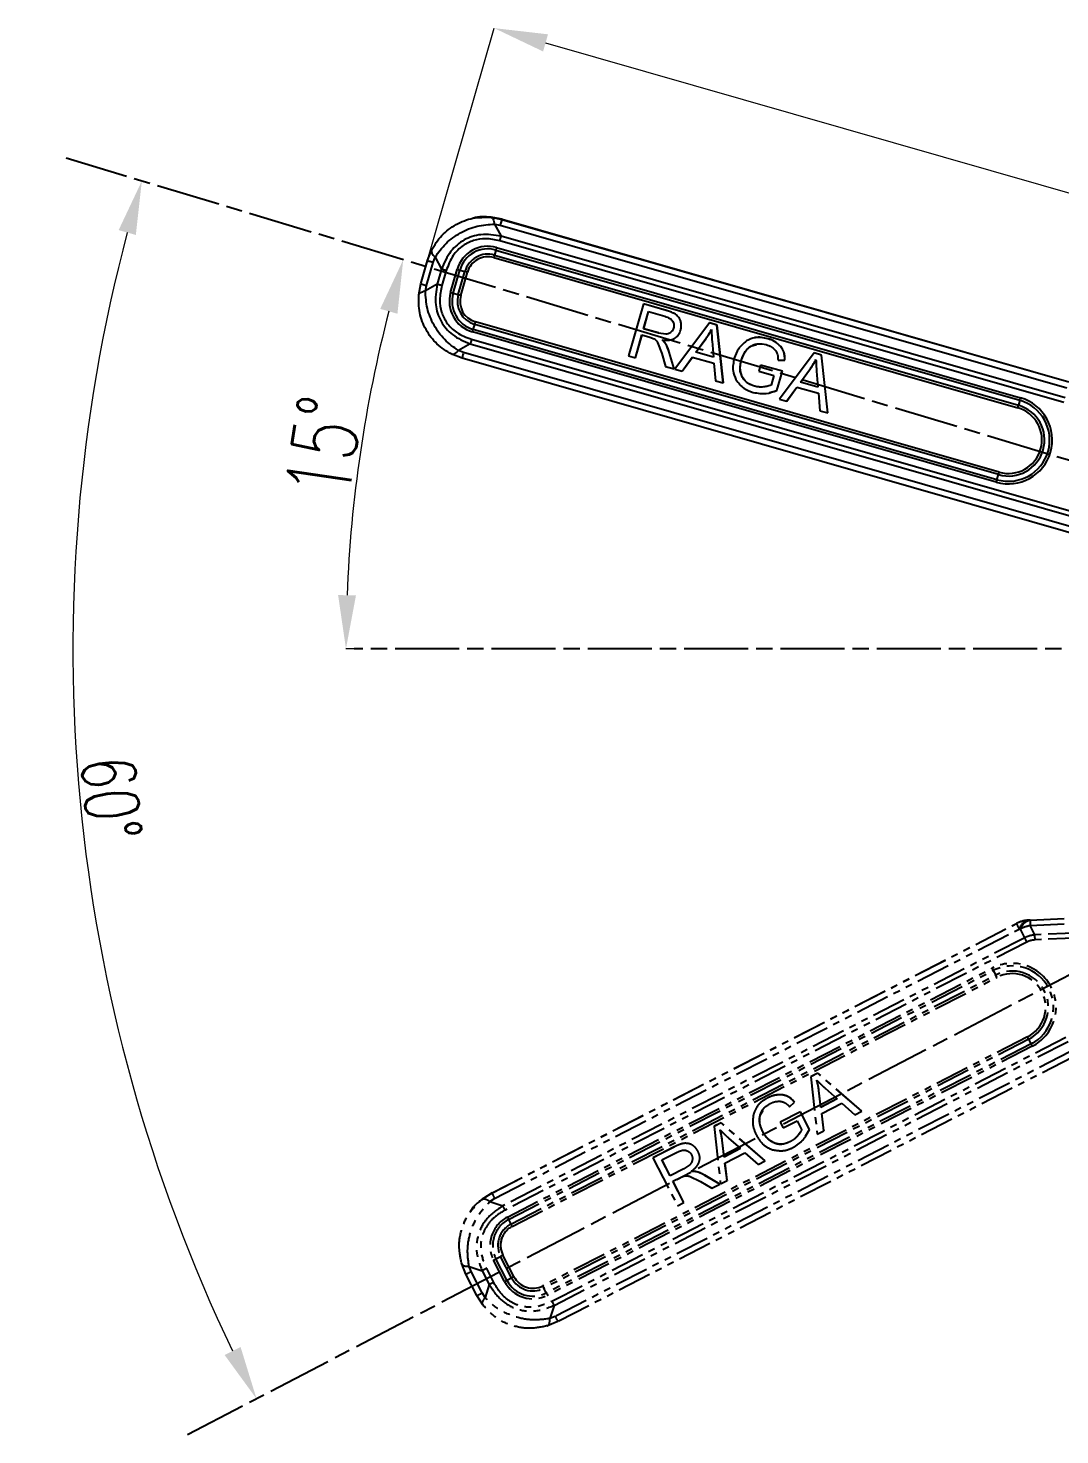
# Model space of a CAD drawing. Header units: millimetres. Extents: x 2016 to 4452, y 736 to 2459.
# Drawn here: x 3791.1 to 3983.9, y 1103.9 to 1366.6 of the extents above; entities that cross this region are included whole.
import ezdxf

# ---------------------------------------------------------------- set-up
doc = ezdxf.new("R2010")
doc.units = ezdxf.units.MM
doc.linetypes.add('AM_ISO08W050', pattern=[18, 12, -1.5, 3, -1.5])
doc.linetypes.add('PHANTOM', pattern=[12.7, 6.35, -1.27, 1.27, -1.27, 1.27, -1.27])
for name, color, linetype, lineweight in [('AM_5', 3, 'Continuous', 25), ('AM_7', 4, 'AM_ISO08W050', 25), ('标注', 3, 'Continuous', 13)]:
    doc.layers.add(name, color=color, linetype=linetype, lineweight=lineweight)
doc.styles.add('SLDTEXTSTYLE1', font='txt.shx', dxfattribs={"width": 0.7, "bigfont": 'gbcbig.shx'})
doc.dimstyles.new('SLDDIMSTYLE12$0', dxfattribs={"dimtxt": 12, "dimasz": 10, "dimexe": 0, "dimexo": 0.0625, "dimgap": 0.875, "dimtad": 1, "dimdec": 1, "dimlfac": 1.8, "dimrnd": 1e-09, "dimzin": 12, "dimdsep": 46, "dimtxsty": 'SLDTEXTSTYLE1', "dimcen": 0.09, "dimdle": 8.16, "dimclrd": 3, "dimclre": 3, "dimadec": 0, "dimazin": 3, "dimtfac": 1, "dimtdec": 1, "dimtofl": 0, "dimtmove": 0, "dimatfit": 3, "dimfxl": 0, "dimfrac": 2, "dimtolj": 1, "dimlwd": 5, "dimlwe": 5, "dimarcsym": 0})
doc.dimstyles.new('SLDDIMSTYLE12$2', dxfattribs={"dimtxt": 12, "dimasz": 10, "dimexe": 0, "dimexo": 0.0625, "dimgap": 0.875, "dimtad": 1, "dimdec": 1, "dimlfac": 1.8, "dimrnd": 1e-09, "dimzin": 12, "dimdsep": 46, "dimtxsty": 'SLDTEXTSTYLE1', "dimcen": 0.09, "dimdle": 8.16, "dimclrd": 3, "dimclre": 3, "dimadec": 0, "dimazin": 3, "dimtfac": 1, "dimtdec": 1, "dimtofl": 0, "dimtmove": 0, "dimatfit": 3, "dimfxl": 0, "dimfrac": 2, "dimtolj": 1, "dimlwd": 5, "dimlwe": 5, "dimarcsym": 0})

# ---------------------------------------------------------------- blocks, each defined once
blk = doc.blocks.new('*D78')
at = {"layer": 'Defpoints', "color": 0, "transparency": 16777216}
for p in [(3798.23, 1342.3), (3799.65, 1261.22), (4102.5, 1250.66), (4102.5, 1250.66), (3820.89, 1103.88)]:
    blk.add_point(p, dxfattribs=at)
at = {"layer": '标注', "color": 3, "linetype": 'Continuous', "lineweight": 5, "transparency": 16777216}
blk.add_arc((4102.5, 1250.66), 303.03, 165.1292, 205.6373, dxfattribs=at)
at = {"layer": '标注', "color": 3, "transparency": 16777216}
for points in [[(3808.01, 1328.88), (3811.22, 1327.97), (3812.34, 1338.05)], [(3830.79, 1120.29), (3827.81, 1118.8), (3833.78, 1110.6)]]:
    blk.add_solid(points, dxfattribs=at)
at = {"layer": '标注', "color": 0, "transparency": 16777216, "insert": (3806.65, 1222.78), "char_height": 10, "attachment_point": 5, "rotation": 275.3833, "style": 'SLDTEXTSTYLE1'}
blk.add_mtext('\\A1;60%%D', dxfattribs=at)
blk = doc.blocks.new('*D84')
at = {"layer": 'AM_5', "color": 3, "lineweight": 5, "transparency": 16777216}
blk.add_line((3851.93, 1250.69), (3850.48, 1250.69), dxfattribs=at)
at = {"layer": 'AM_5', "color": 3, "linetype": 'Continuous', "lineweight": 5, "transparency": 16777216}
blk.add_arc((4102.39, 1250.69), 251.91, 165.5129, 177.7254, dxfattribs=at)
at = {"layer": 'AM_5', "color": 3, "transparency": 16777216}
for points in [[(3856.88, 1314.16), (3860.1, 1313.26), (3861.18, 1323.34)], [(3852.35, 1260.65), (3849.01, 1260.72), (3850.48, 1250.69)]]:
    blk.add_solid(points, dxfattribs=at)
at = {"layer": 'Defpoints', "color": 0, "transparency": 16777216}
for p in [(3798.23, 1342.3), (3855.26, 1299.51), (3852, 1250.69), (4102.5, 1250.66), (4105.65, 1250.69)]:
    blk.add_point(p, dxfattribs=at)
at = {"layer": 'AM_5', "color": 0, "transparency": 16777216, "insert": (3846.37, 1288.41), "char_height": 12, "attachment_point": 5, "rotation": 81.6192, "style": 'SLDTEXTSTYLE1'}
blk.add_mtext('\\A1;15%%D', dxfattribs=at)
blk = doc.blocks.new('*D85')
at = {"layer": 'AM_5', "color": 3, "lineweight": 5, "transparency": 16777216}
blk.add_line((3865.41, 1322.13), (3878.16, 1366.6), dxfattribs=at)
at = {"layer": 'AM_5', "color": 3, "linetype": 'Continuous', "lineweight": 5, "transparency": 16777216}
for p, q in [((3887.77, 1363.84), (4106.46, 1301.14)), ((4102.41, 1250.75), (4116.07, 1298.38))]:
    blk.add_line(p, q, dxfattribs=at)
at = {"layer": 'AM_5', "color": 3, "transparency": 16777216}
for points in [[(3888.23, 1365.44), (3887.31, 1362.24), (3878.16, 1366.6)], [(4106.92, 1302.74), (4106, 1299.54), (4116.07, 1298.38)]]:
    blk.add_solid(points, dxfattribs=at)
at = {"layer": 'Defpoints', "color": 0, "transparency": 16777216}
for p in [(3865.39, 1322.07), (4116.07, 1298.38), (4102.39, 1250.69)]:
    blk.add_point(p, dxfattribs=at)
at = {"layer": 'AM_5', "color": 0, "transparency": 16777216, "insert": (3999.01, 1339.1), "char_height": 12, "attachment_point": 5, "rotation": 344.0012, "style": 'SLDTEXTSTYLE1'}
blk.add_mtext('\\A1;225', dxfattribs=at)

msp = doc.modelspace()

# ---------------------------------------------------------------- linework, layer by layer
at = {"color": 7, "linetype": 'Continuous', "lineweight": 25}
for p, q in [((3874.189, 1331.079), (3874.148, 1331.071)), ((3877.587, 1331.272), (3879.621, 1330.887)), ((3879.65, 1330.894), (3877.619, 1331.279)), ((3878.259, 1329.991), (3879.481, 1327.738)), ((3878.259, 1329.991), (3879.278, 1329.799)), ((3879.278, 1329.799), (3985.171, 1299.432)), ((3879.65, 1330.894), (3879.621, 1330.887)), ((3879.621, 1330.887), (3985.515, 1300.521)), ((3879.65, 1330.894), (3985.545, 1300.527)), ((3984.585, 1296.659), (3879.229, 1326.872)), ((3984.838, 1297.525), (3879.481, 1327.738)), ((3865.706, 1323.175), (3866.455, 1325.102)), ((3878.506, 1325.156), (3878.254, 1324.224)), ((3878.254, 1324.224), (3976.118, 1296.159)), ((3878.506, 1325.156), (3976.369, 1297.092)), ((3878.637, 1325.624), (3976.501, 1297.56)), ((3864.466, 1318.849), (3865.706, 1323.175)), ((3865.514, 1318.532), (3866.754, 1322.857)), ((3866.754, 1322.857), (3867.128, 1323.821)), ((3867.128, 1323.821), (3868.35, 1321.568)), ((3868.35, 1321.568), (3867.544, 1318.756)), ((3870.038, 1317.219), (3871.278, 1321.545)), ((3878.122, 1323.756), (3975.986, 1295.692)), ((3864.08, 1316.816), (3864.466, 1318.849)), ((3869.211, 1321.319), (3868.404, 1318.507)), ((3870.509, 1317.086), (3871.749, 1321.411)), ((3871.462, 1316.821), (3872.702, 1321.146)), ((3871.749, 1321.411), (3872.702, 1321.146)), ((3871.933, 1316.687), (3873.174, 1321.013)), ((3867.544, 1318.756), (3865.32, 1317.515)), ((3865.32, 1317.515), (3865.514, 1318.532)), ((3870.509, 1317.086), (3871.462, 1316.821)), ((3906.042, 1315.08), (3903.266, 1305.4)), ((3906.064, 1315.084), (3906.042, 1315.08)), ((3910.324, 1313.852), (3906.042, 1315.08)), ((3910.346, 1313.857), (3906.064, 1315.084)), ((3906.1, 1310.45), (3907.017, 1313.65)), ((3906.122, 1310.455), (3907.036, 1313.645)), ((3907.017, 1313.65), (3910.072, 1312.774)), ((3910.346, 1313.857), (3910.324, 1313.852)), ((3874.254, 1310.329), (3874.539, 1311.269)), ((3972.403, 1283.205), (3874.539, 1311.269)), ((3972.54, 1283.674), (3874.676, 1311.738)), ((3911.841, 1313.292), (3911.818, 1313.287)), ((3918.421, 1311.537), (3911.931, 1302.923)), ((3918.443, 1311.542), (3918.421, 1311.537)), ((3919.8, 1311.141), (3918.421, 1311.537)), ((3919.822, 1311.146), (3918.443, 1311.542)), ((3919.822, 1311.146), (3919.8, 1311.141)), ((3920.97, 1300.331), (3919.8, 1311.141)), ((3920.992, 1300.335), (3919.822, 1311.146)), ((3873.958, 1308.488), (4001.54, 1271.901)), ((3971.981, 1281.796), (3874.117, 1309.86)), ((3972.118, 1282.265), (3874.254, 1310.329)), ((3904.546, 1305.033), (3905.78, 1309.335)), ((3904.569, 1305.038), (3905.799, 1309.33)), ((3905.78, 1309.335), (3907.271, 1308.908)), ((3906.122, 1310.455), (3906.1, 1310.45)), ((3908.857, 1309.659), (3906.1, 1310.45)), ((3908.88, 1309.664), (3906.122, 1310.455)), ((3907.271, 1308.908), (3908.08, 1308.594)), ((3908.88, 1309.664), (3908.857, 1309.659)), ((3910.214, 1309.431), (3908.857, 1309.659)), ((3911.137, 1308.38), (3911.159, 1308.385)), ((3915.856, 1306.103), (3917.738, 1308.634)), ((3915.879, 1306.108), (3917.761, 1308.638)), ((3917.761, 1308.638), (3917.738, 1308.634)), ((3926.705, 1308.744), (3926.683, 1308.74)), ((3929.342, 1308.588), (3929.32, 1308.583)), ((3873.714, 1307.624), (3871.49, 1306.383)), ((3872.456, 1306.008), (3871.49, 1306.383)), ((4000.795, 1269.204), (3872.456, 1306.008)), ((3873.714, 1307.624), (4001.297, 1271.037)), ((3908.682, 1307.908), (3909.48, 1305.804)), ((3909.48, 1305.804), (3910.181, 1303.418)), ((3910.881, 1306.084), (3910.858, 1306.079)), ((3911.791, 1302.956), (3910.858, 1306.079)), ((3911.813, 1302.961), (3910.881, 1306.084)), ((3915.879, 1306.108), (3915.856, 1306.103)), ((3919.142, 1305.161), (3915.856, 1306.103)), ((3919.141, 1305.172), (3915.879, 1306.108)), ((3918.892, 1308.124), (3919.142, 1305.161)), ((3926.145, 1307.207), (3926.123, 1307.202)), ((3926.145, 1307.207), (3927.158, 1307.518)), ((3937.944, 1305.938), (3931.454, 1297.324)), ((3931.726, 1307.145), (3931.703, 1307.14)), ((3937.966, 1305.943), (3937.944, 1305.938)), ((3939.323, 1305.543), (3937.944, 1305.938)), ((3939.345, 1305.548), (3937.966, 1305.943)), ((3872.179, 1304.934), (3870.25, 1305.684)), ((4000.518, 1268.13), (3872.18, 1304.934)), ((3903.266, 1305.4), (3904.546, 1305.033)), ((3904.569, 1305.038), (3904.546, 1305.033)), ((3910.181, 1303.418), (3911.791, 1302.956)), ((3913.284, 1302.535), (3915.194, 1305.164)), ((3913.306, 1302.54), (3915.21, 1305.16)), ((3915.194, 1305.164), (3919.232, 1304.007)), ((3919.232, 1304.007), (3919.525, 1300.745)), ((3924.391, 1304.645), (3924.369, 1304.64)), ((3927.927, 1303.677), (3927.602, 1302.542)), ((3927.95, 1303.681), (3927.927, 1303.677)), ((3932.018, 1302.504), (3927.927, 1303.677)), ((3932.04, 1302.508), (3927.95, 1303.681)), ((3931.203, 1304.594), (3932.457, 1304.584)), ((3932.48, 1304.589), (3932.457, 1304.584)), ((3939.345, 1305.548), (3939.323, 1305.543)), ((3940.493, 1294.732), (3939.323, 1305.543)), ((3940.515, 1294.737), (3939.345, 1305.548)), ((3911.813, 1302.961), (3911.791, 1302.956)), ((3911.931, 1302.923), (3913.284, 1302.535)), ((3913.306, 1302.54), (3913.284, 1302.535)), ((3919.525, 1300.745), (3920.97, 1300.331)), ((3924.51, 1301.503), (3924.487, 1301.498)), ((3927.602, 1302.542), (3930.439, 1301.728)), ((3930.439, 1301.728), (3929.921, 1299.92)), ((3930.991, 1298.921), (3932.018, 1302.504)), ((3931.013, 1298.926), (3932.04, 1302.508)), ((3932.04, 1302.508), (3932.018, 1302.504)), ((3935.379, 1300.504), (3937.261, 1303.035)), ((3935.401, 1300.509), (3935.379, 1300.504)), ((3938.665, 1299.562), (3935.379, 1300.504)), ((3935.401, 1300.509), (3937.284, 1303.04)), ((3938.664, 1299.574), (3935.401, 1300.509)), ((3937.284, 1303.04), (3937.261, 1303.035)), ((3938.415, 1302.526), (3938.665, 1299.562)), ((3920.992, 1300.335), (3920.97, 1300.331)), ((3926.845, 1299.728), (3926.822, 1299.723)), ((3928.733, 1299.615), (3928.711, 1299.61)), ((3929.326, 1299.727), (3928.733, 1299.615)), ((3929.586, 1298.47), (3929.609, 1298.475)), ((3929.592, 1298.534), (3931.013, 1298.926)), ((3931.013, 1298.926), (3930.991, 1298.921)), ((3932.806, 1296.936), (3934.717, 1299.566)), ((3932.829, 1296.941), (3934.733, 1299.562)), ((3934.717, 1299.566), (3938.755, 1298.408)), ((3938.755, 1298.408), (3939.048, 1295.147)), ((3931.454, 1297.324), (3932.806, 1296.936)), ((3932.829, 1296.941), (3932.806, 1296.936)), ((3976.369, 1297.092), (3976.118, 1296.159)), ((3939.048, 1295.147), (3940.493, 1294.732)), ((3940.515, 1294.737), (3940.493, 1294.732)), ((3972.118, 1282.265), (3972.403, 1283.205))]:
    msp.add_line(p, q, dxfattribs=at)
at = {"color": 7, "linetype": 'PHANTOM', "lineweight": 25}
for p, q in [((3877.752, 1149.047), (3975.75, 1199.367)), ((3877.769, 1149.072), (3975.767, 1199.392)), ((3878.247, 1148.018), (3976.244, 1198.338)), ((3975.75, 1199.367), (3975.767, 1199.392)), ((3976.244, 1198.338), (3976.493, 1198.349)), ((3977.306, 1196.719), (3976.493, 1198.349)), ((3978.296, 1200.019), (3978.045, 1200.006)), ((3978.053, 1199.982), (3978.07, 1200.007)), ((3978.053, 1199.982), (3978.302, 1199.992)), ((3978.07, 1200.007), (3978.32, 1200.02)), ((3978.302, 1199.992), (3986.47, 1200.38)), ((3978.32, 1200.02), (3986.489, 1200.407)), ((3978.33, 1198.988), (3986.498, 1199.375)), ((3979.197, 1197.248), (3978.33, 1198.988)), ((3977.306, 1196.719), (3879.805, 1146.655)), ((3977.714, 1195.915), (3880.214, 1145.85)), ((3988.005, 1197.666), (3979.197, 1197.248)), ((3988.047, 1196.734), (3979.238, 1196.316)), ((3880.636, 1144.535), (3971.203, 1191.04)), ((3880.86, 1144.105), (3971.427, 1190.609)), ((3971.427, 1190.609), (3971.882, 1189.756)), ((3881.315, 1143.252), (3971.882, 1189.756)), ((3881.539, 1142.821), (3972.106, 1189.325)), ((3888.95, 1128.838), (4007.02, 1189.464)), ((3889.364, 1128.041), (4007.433, 1188.667)), ((4008.322, 1186.987), (3889.553, 1126.002)), ((4008.855, 1186.015), (3890.086, 1125.029)), ((3977.817, 1178.204), (3887.251, 1131.699)), ((3978.038, 1177.768), (3887.472, 1131.264)), ((3978.474, 1176.887), (3978.038, 1177.768)), ((3978.474, 1176.887), (3887.907, 1130.383)), ((3978.694, 1176.452), (3888.128, 1129.947)), ((3938.63, 1171.42), (3937.354, 1170.764)), ((3937.367, 1170.783), (3937.354, 1170.764)), ((3937.354, 1170.764), (3938.516, 1160.042)), ((3938.643, 1171.438), (3937.367, 1170.783)), ((3938.643, 1171.438), (3938.63, 1171.42)), ((3946.881, 1164.337), (3938.63, 1171.42)), ((3946.894, 1164.356), (3938.643, 1171.438)), ((3929.268, 1166.81), (3929.255, 1166.791)), ((3931.994, 1167.389), (3931.981, 1167.37)), ((3938.856, 1168.199), (3938.843, 1168.18)), ((3939.202, 1165.047), (3938.843, 1168.18)), ((3939.215, 1165.066), (3938.856, 1168.199)), ((3942.242, 1166.608), (3939.202, 1165.047)), ((3942.234, 1166.616), (3939.215, 1165.066)), ((3940.032, 1168.598), (3942.242, 1166.608)), ((3927.238, 1165.12), (3927.225, 1165.101)), ((3927.882, 1163.616), (3928.408, 1164.536)), ((3935.383, 1164.205), (3931.597, 1162.261)), ((3935.396, 1164.224), (3931.61, 1162.28)), ((3933.359, 1165.172), (3934.28, 1166.023)), ((3934.293, 1166.041), (3934.28, 1166.023)), ((3935.396, 1164.224), (3935.383, 1164.205)), ((3937.085, 1160.889), (3935.383, 1164.205)), ((3937.099, 1160.908), (3935.396, 1164.224)), ((3939.215, 1165.066), (3939.202, 1165.047)), ((3939.361, 1163.91), (3943.098, 1165.829)), ((3939.768, 1160.685), (3939.361, 1163.91)), ((3939.781, 1160.704), (3939.376, 1163.917)), ((3943.098, 1165.829), (3945.544, 1163.651)), ((3945.544, 1163.651), (3946.881, 1164.337)), ((3946.894, 1164.356), (3946.881, 1164.337)), ((3920.563, 1162.143), (3919.287, 1161.487)), ((3919.3, 1161.506), (3919.287, 1161.487)), ((3919.287, 1161.487), (3920.449, 1150.765)), ((3920.576, 1162.161), (3919.3, 1161.506)), ((3920.576, 1162.161), (3920.563, 1162.143)), ((3928.814, 1155.06), (3920.563, 1162.143)), ((3928.827, 1155.079), (3920.576, 1162.161)), ((3927.882, 1163.616), (3927.869, 1163.597)), ((3931.61, 1162.28), (3931.597, 1162.261)), ((3931.597, 1162.261), (3932.137, 1161.211)), ((3932.137, 1161.211), (3934.762, 1162.559)), ((3934.762, 1162.559), (3935.621, 1160.886)), ((3920.789, 1158.922), (3920.776, 1158.903)), ((3921.135, 1155.77), (3920.776, 1158.903)), ((3921.148, 1155.789), (3920.789, 1158.922)), ((3921.965, 1159.321), (3924.176, 1157.331)), ((3928.357, 1160.547), (3928.344, 1160.529)), ((3933.51, 1158.641), (3933.497, 1158.622)), ((3934.964, 1159.851), (3934.951, 1159.832)), ((3935.32, 1160.338), (3934.964, 1159.851)), ((3936.331, 1159.65), (3937.099, 1160.908)), ((3936.37, 1159.6), (3936.383, 1159.619)), ((3937.099, 1160.908), (3937.085, 1160.889)), ((3938.516, 1160.042), (3939.768, 1160.685)), ((3939.781, 1160.704), (3939.768, 1160.685)), ((3911.798, 1157.634), (3907.835, 1155.6)), ((3911.811, 1157.653), (3907.848, 1155.618)), ((3909.525, 1155.225), (3912.352, 1156.676)), ((3911.811, 1157.653), (3911.798, 1157.634)), ((3913.287, 1158.265), (3913.274, 1158.246)), ((3924.176, 1157.331), (3921.135, 1155.77)), ((3924.167, 1157.339), (3921.148, 1155.789)), ((3921.294, 1154.633), (3925.031, 1156.551)), ((3925.031, 1156.551), (3927.477, 1154.374)), ((3930.593, 1158.337), (3930.58, 1158.318)), ((3907.848, 1155.618), (3907.835, 1155.6)), ((3907.835, 1155.6), (3912.435, 1146.642)), ((3911.045, 1152.264), (3909.525, 1155.225)), ((3911.058, 1152.282), (3909.543, 1155.234)), ((3913.598, 1153.574), (3911.045, 1152.264)), ((3913.611, 1153.593), (3911.058, 1152.282)), ((3914.743, 1154.336), (3913.598, 1153.574)), ((3913.611, 1153.593), (3913.598, 1153.574)), ((3916.135, 1154.201), (3916.148, 1154.22)), ((3921.148, 1155.789), (3921.135, 1155.77)), ((3921.701, 1151.408), (3921.294, 1154.633)), ((3921.714, 1151.427), (3921.309, 1154.64)), ((3927.477, 1154.374), (3928.814, 1155.06)), ((3928.827, 1155.079), (3928.814, 1155.06)), ((3911.058, 1152.282), (3911.045, 1152.264)), ((3911.575, 1151.232), (3912.955, 1151.94)), ((3913.62, 1147.251), (3911.575, 1151.232)), ((3913.633, 1147.269), (3911.593, 1151.241)), ((3912.955, 1151.94), (3913.76, 1152.265)), ((3914.668, 1152.177), (3916.69, 1151.188)), ((3916.69, 1151.188), (3918.834, 1149.928)), ((3917.52, 1152.352), (3917.507, 1152.333)), ((3920.324, 1150.693), (3917.507, 1152.333)), ((3920.337, 1150.712), (3917.52, 1152.352)), ((3918.834, 1149.928), (3920.324, 1150.693)), ((3920.337, 1150.712), (3920.324, 1150.693)), ((3920.449, 1150.765), (3921.701, 1151.408)), ((3921.714, 1151.427), (3921.701, 1151.408)), ((3876.005, 1147.936), (3877.752, 1149.047)), ((3877.769, 1149.072), (3876.024, 1147.963)), ((3877.769, 1149.072), (3877.752, 1149.047)), ((3873.66, 1145.47), (3873.636, 1145.435)), ((3877.372, 1147.462), (3878.247, 1148.018)), ((3877.372, 1147.462), (3879.805, 1146.655)), ((3912.435, 1146.642), (3913.62, 1147.251)), ((3913.633, 1147.269), (3913.62, 1147.251)), ((3880.86, 1144.105), (3881.315, 1143.252)), ((3872.883, 1133.901), (3872.111, 1135.819)), ((3873.478, 1135.345), (3875.911, 1134.538)), ((3873.865, 1134.386), (3873.478, 1135.345)), ((3876.709, 1134.945), (3878.045, 1132.343)), ((3880.117, 1132.522), (3878.062, 1136.525)), ((3878.497, 1136.75), (3879.373, 1137.209)), ((3880.552, 1132.747), (3878.497, 1136.75)), ((3881.429, 1133.206), (3879.373, 1137.209)), ((3881.864, 1133.431), (3879.808, 1137.434)), ((3874.939, 1129.898), (3872.883, 1133.901)), ((3875.92, 1130.383), (3873.865, 1134.386)), ((3875.911, 1134.538), (3877.247, 1131.936)), ((3880.552, 1132.747), (3881.429, 1133.206)), ((3876.048, 1128.151), (3874.939, 1129.898)), ((3876.475, 1129.51), (3875.92, 1130.383)), ((3877.247, 1131.936), (3876.475, 1129.51)), ((3887.907, 1130.383), (3887.472, 1131.264)), ((3889.364, 1128.041), (3888.592, 1125.614)), ((3890.086, 1125.029), (3888.166, 1124.256)), ((3889.553, 1126.002), (3888.592, 1125.614))]:
    msp.add_line(p, q, dxfattribs=at)
at = {"color": 7, "linetype": 'Continuous', "lineweight": 25}
for centre, radius, start, end in [((3876.997, 1319.905), 5.949, 73.99917, 164.00247), ((3877, 1319.906), 5.462, 73.99917, 164.00247), ((3877.017, 1319.909), 4.488, 73.99917, 164.00247), ((3843.052, 1333.867), 36.498, 343.91719, 344.67981), ((3913.705, 1315.514), 36.496, 163.9172, 164.67984), ((3890.612, 1388.774), 69.954, 253.95603, 254.35706), ((3877.019, 1319.91), 4.001, 73.99917, 164.00247), ((3853.839, 1253.779), 69.958, 73.95602, 74.35704), ((3875.757, 1315.579), 5.95, 164.00083, 253.99752), ((3889.371, 1384.449), 69.954, 253.95603, 254.35706), ((3875.76, 1315.58), 5.463, 164.00075, 253.99756), ((3875.777, 1315.583), 4.488, 164.00075, 253.99757), ((3852.599, 1249.454), 69.958, 73.95602, 74.35704), ((3875.78, 1315.584), 4.001, 164.00056, 253.99766), ((3838.958, 1321.924), 37.142, 343.32882, 344.08236), ((3909.835, 1299.674), 37.142, 163.32881, 164.08236), ((3974.241, 1289.678), 8.2, 254.00246, 74), ((3974.244, 1289.678), 7.713, 254.00238, 74.00008), ((3974.26, 1289.682), 6.738, 254.00253, 73.99993), ((3974.263, 1289.683), 6.251, 254.00255, 73.99991), ((3940.917, 1305.802), 36.497, 343.91719, 344.67983), ((4011.57, 1287.449), 36.497, 163.91719, 164.67983), ((4007.698, 1271.61), 37.141, 163.32879, 164.08235), ((3936.821, 1293.86), 37.143, 343.32883, 344.08237)]:
    msp.add_arc(centre, radius, start, end, dxfattribs=at)
at = {"color": 7, "linetype": 'PHANTOM', "lineweight": 25}
for centre, radius, start, end in [((3978.319, 1194.363), 5.625, 92.71551, 117.17948), ((3990.652, 1205.894), 16.269, 203.65323, 207.67441), ((3978.336, 1194.388), 5.625, 92.71551, 117.17948), ((3978.548, 1197.62), 2.413, 101.84245, 162.69532), ((3978.797, 1197.631), 2.413, 101.84237, 162.69509), ((3979.669, 1192.18), 6.938, 101.13017, 117.24213), ((3998.309, 1200.049), 20.008, 180.16327, 183.04177), ((3974.949, 1183.746), 8.2, 297.1833, 117.18084), ((4003.694, 1207.665), 36.497, 207.09803, 207.86067), ((3974.95, 1183.748), 7.713, 297.18322, 117.18092), ((3974.96, 1183.762), 6.738, 297.18337, 117.18077), ((3939.615, 1172.7), 36.497, 27.09803, 27.86067), ((3974.962, 1183.764), 6.251, 297.18339, 117.18075), ((3944.8, 1161.189), 37.143, 26.50967, 27.26321), ((4011.709, 1193.465), 37.141, 206.50963, 207.26319), ((3883.354, 1139.243), 5.949, 117.18001, 207.18331), ((3883.356, 1139.245), 5.462, 117.18001, 207.18331), ((3883.365, 1139.26), 4.488, 117.18001, 207.18331), ((3883.367, 1139.262), 4.001, 117.18001, 207.18331), ((3913.126, 1161.16), 36.496, 207.09805, 207.86068), ((3849.048, 1126.195), 36.498, 27.09803, 27.86065), ((3846.154, 1198.779), 69.954, 297.13687, 297.5379), ((3911.717, 1075.177), 69.958, 117.13686, 117.53788), ((3848.21, 1194.776), 69.954, 297.13687, 297.5379), ((3885.41, 1135.24), 5.95, 207.18167, 297.17837), ((3885.412, 1135.243), 5.463, 207.18159, 297.1784), ((3913.773, 1071.174), 69.958, 117.13686, 117.53788), ((3885.421, 1135.257), 4.488, 207.18159, 297.17841), ((3885.423, 1135.259), 4.001, 207.1814, 297.1785), ((3854.234, 1114.685), 37.142, 26.50966, 27.2632), ((3921.144, 1146.961), 37.142, 206.50966, 207.26321)]:
    msp.add_arc(centre, radius, start, end, dxfattribs=at)
at = {"color": 7, "linetype": 'Continuous', "lineweight": 25}
for points, knots in [([(3866.455, 1325.102), (3867.047, 1326.068), (3868.225, 1327.993), (3870.987, 1330.044), (3874.191, 1331.3), (3876.452, 1331.282), (3877.587, 1331.272)], [0, 0, 0, 0, 0.2509207, 0.5000162, 0.7490448, 1, 1, 1, 1]), ([(3867.128, 1323.821), (3867.76, 1324.71), (3869.018, 1326.481), (3871.813, 1328.469), (3874.985, 1329.789), (3877.165, 1329.924), (3878.259, 1329.991)], [0, 0, 0, 0, 0.2509209, 0.5000162, 0.7490448, 1, 1, 1, 1]), ([(3877.619, 1331.279), (3876.465, 1331.38), (3875.289, 1331.482), (3874.211, 1331.078), (3874.191, 1331.07)], [0, 0, 0, 0, 0.9811751, 1, 1, 1, 1]), ([(3877.587, 1331.272), (3877.724, 1331.203), (3877.999, 1331.064), (3878.173, 1330.349), (3878.259, 1329.991)], [0, 0, 0, 0, 0.5000005, 1, 1, 1, 1]), ([(3879.481, 1327.738), (3878.21, 1327.944), (3875.853, 1328.325), (3872.479, 1327.213), (3869.764, 1324.939), (3868.844, 1322.746), (3868.35, 1321.568)], [0, 0, 0, 0, 0.2702915, 0.5008839, 0.7316205, 1, 1, 1, 1]), ([(3879.229, 1326.872), (3878.349, 1327.059), (3876.712, 1327.408), (3874.311, 1327.05), (3872.162, 1326.009), (3870.253, 1324.096), (3869.576, 1322.291), (3869.211, 1321.319)], [0, 0, 0, 0, 0.2085412, 0.3881399, 0.5544367, 0.759769, 1, 1, 1, 1]), ([(3866.455, 1325.102), (3866.431, 1324.944), (3866.382, 1324.626), (3866.878, 1324.09), (3867.128, 1323.821)], [0, 0, 0, 0, 0.49686735, 1, 1, 1, 1]), ([(3870.25, 1305.684), (3869.283, 1306.276), (3867.355, 1307.456), (3865.303, 1310.219), (3864.047, 1313.423), (3864.069, 1315.682), (3864.08, 1316.816)], [0, 0, 0, 0, 0.2509467, 0.4999848, 0.7490685, 1, 1, 1, 1]), ([(3864.08, 1316.816), (3864.142, 1316.959), (3864.266, 1317.243), (3864.969, 1317.424), (3865.32, 1317.515)], [0, 0, 0, 0, 0.50000085, 1, 1, 1, 1]), ([(3871.49, 1306.383), (3870.597, 1307.017), (3868.818, 1308.281), (3866.827, 1311.078), (3865.511, 1314.248), (3865.384, 1316.423), (3865.32, 1317.515)], [0, 0, 0, 0, 0.2509467, 0.4999847, 0.7490684, 1, 1, 1, 1]), ([(3867.544, 1318.756), (3867.338, 1317.483), (3866.956, 1315.126), (3868.069, 1311.751), (3870.344, 1309.037), (3872.536, 1308.118), (3873.714, 1307.624)], [0, 0, 0, 0, 0.2705363, 0.5011773, 0.7319034, 1, 1, 1, 1]), ([(3868.404, 1318.507), (3868.217, 1317.626), (3867.868, 1315.988), (3868.227, 1313.586), (3869.269, 1311.437), (3871.182, 1309.529), (3872.986, 1308.853), (3873.958, 1308.488)], [0, 0, 0, 0, 0.20872371, 0.38836947, 0.55468562, 0.75997191, 1, 1, 1, 1]), ([(3911.818, 1313.287), (3911.582, 1313.398), (3911.098, 1313.624), (3910.586, 1313.775), (3910.324, 1313.852)], [0, 0, 0, 0, 0.4889255, 1, 1, 1, 1]), ([(3911.841, 1313.292), (3911.604, 1313.403), (3911.12, 1313.629), (3910.608, 1313.779), (3910.346, 1313.857)], [0, 0, 0, 0, 0.4889255, 1, 1, 1, 1]), ([(3910.072, 1312.774), (3910.381, 1312.67), (3910.829, 1312.518), (3911.323, 1312.163), (3911.478, 1311.935), (3911.55, 1311.829)], [0, 0, 0, 0, 0.5431864, 0.7867589, 1, 1, 1, 1]), ([(3911.55, 1311.829), (3911.637, 1311.628), (3911.765, 1311.331), (3911.773, 1310.9), (3911.726, 1310.696), (3911.703, 1310.593)], [0, 0, 0, 0, 0.508701, 0.7517829, 1, 1, 1, 1]), ([(3912.659, 1312.566), (3912.523, 1312.724), (3912.279, 1313.008), (3911.96, 1313.202), (3911.818, 1313.287)], [0, 0, 0, 0, 0.5575462, 1, 1, 1, 1]), ([(3913.103, 1311.491), (3913.055, 1311.713), (3912.972, 1312.099), (3912.753, 1312.426), (3912.659, 1312.566)], [0, 0, 0, 0, 0.5738958, 1, 1, 1, 1]), ([(3913.024, 1310.221), (3913.077, 1310.459), (3913.17, 1310.879), (3913.123, 1311.306), (3913.103, 1311.491)], [0, 0, 0, 0, 0.5655054, 1, 1, 1, 1]), ([(3908.08, 1308.594), (3908.18, 1308.514), (3908.421, 1308.323), (3908.586, 1308.061), (3908.682, 1307.908)], [0, 0, 0, 0, 0.4142729, 1, 1, 1, 1]), ([(3909.541, 1308.357), (3909.868, 1308.325), (3910.475, 1308.266), (3911.333, 1308.391), (3912.087, 1308.728), (3912.708, 1309.35), (3912.915, 1309.921), (3913.024, 1310.221)], [0, 0, 0, 0, 0.2248507, 0.4169148, 0.5876668, 0.7832367, 1, 1, 1, 1]), ([(3910.858, 1306.079), (3910.684, 1306.621), (3910.406, 1307.483), (3909.775, 1308.12), (3909.541, 1308.357)], [0, 0, 0, 0, 0.628575, 1, 1, 1, 1]), ([(3910.881, 1306.084), (3910.706, 1306.626), (3910.429, 1307.488), (3909.798, 1308.125), (3909.563, 1308.362)], [0, 0, 0, 0, 0.628575, 1, 1, 1, 1]), ([(3911.136, 1309.763), (3910.995, 1309.671), (3910.714, 1309.488), (3910.38, 1309.45), (3910.214, 1309.431)], [0, 0, 0, 0, 0.50112496, 1, 1, 1, 1]), ([(3911.703, 1310.593), (3911.643, 1310.43), (3911.523, 1310.107), (3911.265, 1309.877), (3911.136, 1309.763)], [0, 0, 0, 0, 0.5017512, 1, 1, 1, 1]), ([(3917.738, 1308.634), (3917.945, 1308.93), (3918.325, 1309.476), (3918.634, 1310.065), (3918.776, 1310.335)], [0, 0, 0, 0, 0.5419592, 1, 1, 1, 1]), ([(3917.761, 1308.638), (3917.967, 1308.934), (3918.347, 1309.481), (3918.657, 1310.07), (3918.799, 1310.34)], [0, 0, 0, 0, 0.5419592, 1, 1, 1, 1]), ([(3918.776, 1310.335), (3918.785, 1309.975), (3918.804, 1309.237), (3918.862, 1308.501), (3918.892, 1308.124)], [0, 0, 0, 0, 0.4886907, 1, 1, 1, 1]), ([(3929.32, 1308.583), (3928.908, 1308.679), (3928.125, 1308.863), (3926.725, 1308.848), (3925.856, 1308.436), (3925.337, 1308.19)], [0, 0, 0, 0, 0.308178, 0.5862676, 1, 1, 1, 1]), ([(3929.342, 1308.588), (3928.932, 1308.677), (3928.153, 1308.846), (3927.229, 1308.909), (3926.797, 1308.734), (3926.72, 1308.703)], [0, 0, 0, 0, 0.4764978, 0.9064737, 1, 1, 1, 1]), ([(3931.703, 1307.14), (3931.335, 1307.488), (3930.644, 1308.143), (3929.742, 1308.443), (3929.32, 1308.583)], [0, 0, 0, 0, 0.5318982, 1, 1, 1, 1]), ([(3931.726, 1307.145), (3931.358, 1307.493), (3930.666, 1308.148), (3929.764, 1308.447), (3929.342, 1308.588)], [0, 0, 0, 0, 0.53189815, 1, 1, 1, 1]), ([(3870.25, 1305.684), (3870.401, 1305.664), (3870.704, 1305.625), (3871.227, 1306.129), (3871.49, 1306.383)], [0, 0, 0, 0, 0.4968674, 1, 1, 1, 1]), ([(3925.337, 1308.19), (3924.762, 1307.718), (3923.693, 1306.84), (3923.242, 1305.538), (3923.033, 1304.937)], [0, 0, 0, 0, 0.5381648, 1, 1, 1, 1]), ([(3924.369, 1304.64), (3924.562, 1305.176), (3924.84, 1305.95), (3925.522, 1306.778), (3925.925, 1307.062), (3926.123, 1307.202)], [0, 0, 0, 0, 0.5344662, 0.7714045, 1, 1, 1, 1]), ([(3924.391, 1304.645), (3924.602, 1305.251), (3924.958, 1306.274), (3925.801, 1306.937), (3926.145, 1307.207)], [0, 0, 0, 0, 0.5921782, 1, 1, 1, 1]), ([(3926.123, 1307.202), (3926.335, 1307.314), (3926.758, 1307.537), (3927.751, 1307.744), (3928.504, 1307.594), (3929.021, 1307.49)], [0, 0, 0, 0, 0.2394886, 0.4785859, 1, 1, 1, 1]), ([(3929.021, 1307.49), (3929.335, 1307.38), (3929.948, 1307.166), (3930.412, 1306.714), (3930.639, 1306.494)], [0, 0, 0, 0, 0.512975, 1, 1, 1, 1]), ([(3930.639, 1306.494), (3930.734, 1306.369), (3930.926, 1306.117), (3931.181, 1305.481), (3931.194, 1304.956), (3931.203, 1304.594)], [0, 0, 0, 0, 0.23103556, 0.46846759, 1, 1, 1, 1]), ([(3932.457, 1304.584), (3932.452, 1305.126), (3932.442, 1306.058), (3931.921, 1306.821), (3931.703, 1307.14)], [0, 0, 0, 0, 0.5814657, 1, 1, 1, 1]), ([(3932.48, 1304.589), (3932.474, 1305.131), (3932.465, 1306.063), (3931.944, 1306.825), (3931.726, 1307.145)], [0, 0, 0, 0, 0.5814657, 1, 1, 1, 1]), ([(3923.033, 1304.937), (3922.868, 1304.141), (3922.583, 1302.766), (3923.124, 1301.485), (3923.351, 1300.946)], [0, 0, 0, 0, 0.5794862, 1, 1, 1, 1]), ([(3924.487, 1301.498), (3924.394, 1301.722), (3924.202, 1302.18), (3924.067, 1303.257), (3924.245, 1304.073), (3924.369, 1304.64)], [0, 0, 0, 0, 0.2264152, 0.4626215, 1, 1, 1, 1]), ([(3924.51, 1301.503), (3924.337, 1302.044), (3924.007, 1303.082), (3924.267, 1304.138), (3924.391, 1304.645)], [0, 0, 0, 0, 0.520635, 1, 1, 1, 1]), ([(3937.261, 1303.035), (3937.467, 1303.331), (3937.848, 1303.878), (3938.157, 1304.467), (3938.299, 1304.737)], [0, 0, 0, 0, 0.54195929, 1, 1, 1, 1]), ([(3937.284, 1303.04), (3937.49, 1303.336), (3937.87, 1303.882), (3938.18, 1304.472), (3938.321, 1304.742)], [0, 0, 0, 0, 0.5419593, 1, 1, 1, 1]), ([(3938.299, 1304.737), (3938.308, 1304.376), (3938.327, 1303.638), (3938.385, 1302.902), (3938.415, 1302.526)], [0, 0, 0, 0, 0.4886908, 1, 1, 1, 1]), ([(3923.351, 1300.946), (3923.798, 1300.345), (3924.63, 1299.228), (3925.94, 1298.772), (3926.546, 1298.56)], [0, 0, 0, 0, 0.53725916, 1, 1, 1, 1]), ([(3926.822, 1299.723), (3926.321, 1299.911), (3925.593, 1300.182), (3924.849, 1300.882), (3924.607, 1301.293), (3924.487, 1301.498)], [0, 0, 0, 0, 0.5264104, 0.7642346, 1, 1, 1, 1]), ([(3926.845, 1299.728), (3926.277, 1299.936), (3925.305, 1300.291), (3924.744, 1301.147), (3924.51, 1301.503)], [0, 0, 0, 0, 0.5837878, 1, 1, 1, 1]), ([(3926.546, 1298.56), (3927.369, 1298.421), (3928.887, 1298.163), (3930.33, 1298.683), (3930.991, 1298.921)], [0, 0, 0, 0, 0.5424178, 1, 1, 1, 1]), ([(3928.711, 1299.61), (3928.391, 1299.577), (3927.756, 1299.51), (3927.133, 1299.653), (3926.822, 1299.723)], [0, 0, 0, 0, 0.5020846, 1, 1, 1, 1]), ([(3928.733, 1299.615), (3928.375, 1299.58), (3927.738, 1299.518), (3927.117, 1299.664), (3926.845, 1299.728)], [0, 0, 0, 0, 0.5618251, 1, 1, 1, 1]), ([(3929.921, 1299.92), (3929.781, 1299.864), (3929.392, 1299.708), (3928.977, 1299.648), (3928.711, 1299.61)], [0, 0, 0, 0, 0.3598376, 1, 1, 1, 1])]:
    msp.add_open_spline(points, degree=3, knots=knots, dxfattribs=at)
for points in [[(3879.621, 1330.887), (3879.601, 1330.837), (3879.561, 1330.738), (3879.372, 1330.112), (3879.278, 1329.799)], [(3879.229, 1326.872), (3879.253, 1326.956), (3879.301, 1327.123), (3879.37, 1327.36), (3879.432, 1327.574), (3879.465, 1327.683), (3879.481, 1327.738)], [(3865.706, 1323.175), (3865.749, 1323.159), (3865.834, 1323.129), (3866.447, 1322.948), (3866.754, 1322.857)], [(3869.211, 1321.319), (3869.127, 1321.343), (3868.96, 1321.391), (3868.724, 1321.459), (3868.512, 1321.52), (3868.404, 1321.552), (3868.35, 1321.568)], [(3864.466, 1318.849), (3864.508, 1318.834), (3864.594, 1318.803), (3865.207, 1318.622), (3865.514, 1318.532)], [(3868.404, 1318.507), (3868.321, 1318.531), (3868.154, 1318.579), (3867.918, 1318.647), (3867.706, 1318.709), (3867.598, 1318.74), (3867.544, 1318.756)], [(3873.958, 1308.488), (3873.934, 1308.404), (3873.886, 1308.237), (3873.819, 1308.001), (3873.759, 1307.787), (3873.729, 1307.678), (3873.714, 1307.624)], [(3872.456, 1306.008), (3872.372, 1305.697), (3872.203, 1305.076), (3872.187, 1304.981), (3872.18, 1304.934)]]:
    msp.add_open_spline(points, degree=3, dxfattribs=at)
at = {"color": 7, "linetype": 'PHANTOM', "lineweight": 25}
for points, knots in [([(3979.197, 1197.248), (3978.865, 1197.207), (3978.208, 1197.125), (3977.604, 1196.854), (3977.306, 1196.719)], [0, 0, 0, 0, 0.50495342, 1, 1, 1, 1]), ([(3979.238, 1196.316), (3978.937, 1196.285), (3978.408, 1196.229), (3977.923, 1196.01), (3977.714, 1195.915)], [0, 0, 0, 0, 0.56777287, 1, 1, 1, 1]), ([(3938.435, 1170.131), (3938.688, 1169.875), (3939.207, 1169.349), (3939.753, 1168.852), (3940.032, 1168.598)], [0, 0, 0, 0, 0.4886908, 1, 1, 1, 1]), ([(3938.843, 1168.18), (3938.79, 1168.537), (3938.694, 1169.196), (3938.516, 1169.838), (3938.435, 1170.131)], [0, 0, 0, 0, 0.54195929, 1, 1, 1, 1]), ([(3938.856, 1168.199), (3938.803, 1168.556), (3938.707, 1169.215), (3938.529, 1169.856), (3938.448, 1170.15)], [0, 0, 0, 0, 0.5419593, 1, 1, 1, 1]), ([(3929.255, 1166.791), (3928.889, 1166.58), (3928.193, 1166.178), (3927.182, 1165.209), (3926.83, 1164.314), (3926.62, 1163.779)], [0, 0, 0, 0, 0.308178, 0.5862676, 1, 1, 1, 1]), ([(3929.268, 1166.81), (3928.909, 1166.595), (3928.224, 1166.185), (3927.508, 1165.599), (3927.313, 1165.176), (3927.278, 1165.1)], [0, 0, 0, 0, 0.4764978, 0.9064737, 1, 1, 1, 1]), ([(3931.981, 1167.37), (3931.474, 1167.373), (3930.522, 1167.377), (3929.659, 1166.978), (3929.255, 1166.791)], [0, 0, 0, 0, 0.5318982, 1, 1, 1, 1]), ([(3931.994, 1167.389), (3931.487, 1167.391), (3930.535, 1167.396), (3929.672, 1166.997), (3929.268, 1166.81)], [0, 0, 0, 0, 0.53189815, 1, 1, 1, 1]), ([(3934.28, 1166.023), (3933.905, 1166.414), (3933.26, 1167.087), (3932.358, 1167.287), (3931.981, 1167.37)], [0, 0, 0, 0, 0.5814657, 1, 1, 1, 1]), ([(3934.293, 1166.041), (3933.918, 1166.433), (3933.273, 1167.106), (3932.371, 1167.306), (3931.994, 1167.389)], [0, 0, 0, 0, 0.5814657, 1, 1, 1, 1]), ([(3927.869, 1163.597), (3927.947, 1163.823), (3928.103, 1164.275), (3928.685, 1165.106), (3929.338, 1165.512), (3929.785, 1165.79)], [0, 0, 0, 0, 0.2394886, 0.4785859, 1, 1, 1, 1]), ([(3929.785, 1165.79), (3930.089, 1165.925), (3930.683, 1166.188), (3931.331, 1166.176), (3931.647, 1166.171)], [0, 0, 0, 0, 0.512975, 1, 1, 1, 1]), ([(3931.647, 1166.171), (3931.801, 1166.145), (3932.114, 1166.093), (3932.736, 1165.803), (3933.104, 1165.43), (3933.359, 1165.172)], [0, 0, 0, 0, 0.23103556, 0.46846759, 1, 1, 1, 1]), ([(3926.62, 1163.779), (3926.524, 1163.041), (3926.345, 1161.67), (3926.907, 1160.412), (3927.166, 1159.831)], [0, 0, 0, 0, 0.5381648, 1, 1, 1, 1]), ([(3928.344, 1160.529), (3928.117, 1161.052), (3927.79, 1161.807), (3927.721, 1162.876), (3927.82, 1163.36), (3927.869, 1163.597)], [0, 0, 0, 0, 0.5344662, 0.7714045, 1, 1, 1, 1]), ([(3928.357, 1160.547), (3928.096, 1161.133), (3927.655, 1162.123), (3927.816, 1163.183), (3927.882, 1163.616)], [0, 0, 0, 0, 0.5921782, 1, 1, 1, 1]), ([(3920.368, 1160.854), (3920.621, 1160.598), (3921.14, 1160.072), (3921.686, 1159.575), (3921.965, 1159.321)], [0, 0, 0, 0, 0.4886907, 1, 1, 1, 1]), ([(3920.776, 1158.903), (3920.723, 1159.26), (3920.627, 1159.919), (3920.449, 1160.561), (3920.368, 1160.854)], [0, 0, 0, 0, 0.5419592, 1, 1, 1, 1]), ([(3920.789, 1158.922), (3920.736, 1159.279), (3920.64, 1159.938), (3920.462, 1160.579), (3920.381, 1160.873)], [0, 0, 0, 0, 0.5419592, 1, 1, 1, 1]), ([(3927.166, 1159.831), (3927.591, 1159.137), (3928.323, 1157.94), (3929.595, 1157.375), (3930.129, 1157.138)], [0, 0, 0, 0, 0.5794862, 1, 1, 1, 1]), ([(3930.58, 1158.318), (3930.358, 1158.418), (3929.905, 1158.621), (3929.069, 1159.313), (3928.641, 1160.03), (3928.344, 1160.529)], [0, 0, 0, 0, 0.2264152, 0.4626215, 1, 1, 1, 1]), ([(3930.593, 1158.337), (3930.097, 1158.614), (3929.145, 1159.144), (3928.612, 1160.093), (3928.357, 1160.547)], [0, 0, 0, 0, 0.520635, 1, 1, 1, 1]), ([(3933.497, 1158.622), (3933.003, 1158.415), (3932.287, 1158.115), (3931.265, 1158.116), (3930.808, 1158.251), (3930.58, 1158.318)], [0, 0, 0, 0, 0.5264104, 0.7642346, 1, 1, 1, 1]), ([(3933.51, 1158.641), (3932.954, 1158.404), (3932.002, 1157.998), (3931.007, 1158.238), (3930.593, 1158.337)], [0, 0, 0, 0, 0.5837878, 1, 1, 1, 1]), ([(3934.951, 1159.832), (3934.741, 1159.589), (3934.323, 1159.106), (3933.772, 1158.783), (3933.497, 1158.622)], [0, 0, 0, 0, 0.5020846, 1, 1, 1, 1]), ([(3934.964, 1159.851), (3934.727, 1159.58), (3934.305, 1159.099), (3933.752, 1158.781), (3933.51, 1158.641)], [0, 0, 0, 0, 0.5618251, 1, 1, 1, 1]), ([(3934.091, 1157.585), (3934.787, 1158.046), (3936.07, 1158.897), (3936.767, 1160.264), (3937.085, 1160.889)], [0, 0, 0, 0, 0.5424178, 1, 1, 1, 1]), ([(3935.621, 1160.886), (3935.558, 1160.749), (3935.382, 1160.369), (3935.119, 1160.042), (3934.951, 1159.832)], [0, 0, 0, 0, 0.3598376, 1, 1, 1, 1]), ([(3913.274, 1158.246), (3913.026, 1158.164), (3912.519, 1157.998), (3912.042, 1157.757), (3911.798, 1157.634)], [0, 0, 0, 0, 0.4889255, 1, 1, 1, 1]), ([(3913.287, 1158.265), (3913.039, 1158.183), (3912.532, 1158.017), (3912.055, 1157.776), (3911.811, 1157.653)], [0, 0, 0, 0, 0.4889255, 1, 1, 1, 1]), ([(3912.352, 1156.676), (3912.649, 1156.812), (3913.079, 1157.008), (3913.683, 1157.087), (3913.951, 1157.027), (3914.076, 1156.999)], [0, 0, 0, 0, 0.5431864, 0.7867589, 1, 1, 1, 1]), ([(3914.381, 1158.295), (3914.174, 1158.317), (3913.802, 1158.357), (3913.436, 1158.28), (3913.274, 1158.246)], [0, 0, 0, 0, 0.5575462, 1, 1, 1, 1]), ([(3914.076, 1156.999), (3914.277, 1156.911), (3914.574, 1156.782), (3914.875, 1156.473), (3914.98, 1156.293), (3915.034, 1156.202)], [0, 0, 0, 0, 0.508701, 0.7517829, 1, 1, 1, 1]), ([(3915.44, 1157.815), (3915.253, 1157.944), (3914.929, 1158.169), (3914.545, 1158.257), (3914.381, 1158.295)], [0, 0, 0, 0, 0.5738958, 1, 1, 1, 1]), ([(3914.987, 1153.092), (3915.248, 1153.292), (3915.73, 1153.665), (3916.271, 1154.343), (3916.59, 1155.104), (3916.617, 1155.984), (3916.378, 1156.542), (3916.252, 1156.835)], [0, 0, 0, 0, 0.2248507, 0.4169148, 0.5876668, 0.7832367, 1, 1, 1, 1]), ([(3915.034, 1156.202), (3915.101, 1156.042), (3915.235, 1155.724), (3915.204, 1155.38), (3915.189, 1155.209)], [0, 0, 0, 0, 0.5017512, 1, 1, 1, 1]), ([(3916.252, 1156.835), (3916.128, 1157.044), (3915.908, 1157.415), (3915.582, 1157.693), (3915.44, 1157.815)], [0, 0, 0, 0, 0.5655054, 1, 1, 1, 1]), ([(3930.129, 1157.138), (3930.866, 1157.006), (3932.237, 1156.761), (3933.505, 1157.324), (3934.091, 1157.585)], [0, 0, 0, 0, 0.53725916, 1, 1, 1, 1]), ([(3915.189, 1155.209), (3915.148, 1155.046), (3915.068, 1154.72), (3914.851, 1154.464), (3914.743, 1154.336)], [0, 0, 0, 0, 0.50112496, 1, 1, 1, 1]), ([(3913.76, 1152.265), (3913.887, 1152.275), (3914.194, 1152.301), (3914.493, 1152.223), (3914.668, 1152.177)], [0, 0, 0, 0, 0.4142729, 1, 1, 1, 1]), ([(3917.507, 1152.333), (3917.009, 1152.608), (3916.217, 1153.047), (3915.32, 1153.08), (3914.987, 1153.092)], [0, 0, 0, 0, 0.628575, 1, 1, 1, 1]), ([(3917.52, 1152.352), (3917.022, 1152.627), (3916.23, 1153.066), (3915.333, 1153.098), (3915, 1153.11)], [0, 0, 0, 0, 0.628575, 1, 1, 1, 1]), ([(3872.111, 1135.819), (3871.881, 1136.928), (3871.423, 1139.138), (3872.033, 1142.523), (3873.51, 1145.633), (3875.172, 1147.166), (3876.005, 1147.936)], [0, 0, 0, 0, 0.2509207, 0.5000162, 0.7490448, 1, 1, 1, 1]), ([(3873.478, 1135.345), (3873.33, 1136.425), (3873.036, 1138.578), (3873.713, 1141.941), (3875.123, 1145.073), (3876.621, 1146.663), (3877.372, 1147.462)], [0, 0, 0, 0, 0.2509209, 0.5000162, 0.7490448, 1, 1, 1, 1]), ([(3876.024, 1147.963), (3875.114, 1147.246), (3874.186, 1146.516), (3873.677, 1145.484), (3873.668, 1145.464)], [0, 0, 0, 0, 0.9811751, 1, 1, 1, 1]), ([(3879.805, 1146.655), (3878.737, 1145.935), (3876.758, 1144.6), (3875.059, 1141.48), (3874.635, 1137.964), (3875.465, 1135.736), (3875.911, 1134.538)], [0, 0, 0, 0, 0.2702915, 0.5008839, 0.7316205, 1, 1, 1, 1]), ([(3880.214, 1145.85), (3879.444, 1145.385), (3878.012, 1144.519), (3876.506, 1142.615), (3875.651, 1140.385), (3875.568, 1137.684), (3876.309, 1135.905), (3876.709, 1134.945)], [0, 0, 0, 0, 0.2085412, 0.3881399, 0.5544367, 0.759769, 1, 1, 1, 1]), ([(3876.005, 1147.936), (3876.153, 1147.979), (3876.449, 1148.066), (3877.065, 1147.663), (3877.372, 1147.462)], [0, 0, 0, 0, 0.5000005, 1, 1, 1, 1]), ([(3872.111, 1135.819), (3872.201, 1135.687), (3872.383, 1135.422), (3873.111, 1135.371), (3873.478, 1135.345)], [0, 0, 0, 0, 0.49686735, 1, 1, 1, 1]), ([(3878.045, 1132.343), (3878.511, 1131.573), (3879.378, 1130.14), (3881.283, 1128.634), (3883.514, 1127.78), (3886.214, 1127.698), (3887.992, 1128.439), (3888.95, 1128.838)], [0, 0, 0, 0, 0.20872371, 0.38836947, 0.55468562, 0.75997191, 1, 1, 1, 1]), ([(3877.247, 1131.936), (3877.968, 1130.867), (3879.302, 1128.886), (3882.424, 1127.188), (3885.94, 1126.766), (3888.167, 1127.595), (3889.364, 1128.041)], [0, 0, 0, 0, 0.2705363, 0.5011773, 0.7319034, 1, 1, 1, 1]), ([(3876.048, 1128.151), (3875.996, 1128.298), (3875.892, 1128.59), (3876.281, 1129.203), (3876.475, 1129.509)], [0, 0, 0, 0, 0.50000085, 1, 1, 1, 1]), ([(3888.166, 1124.256), (3887.055, 1124.026), (3884.842, 1123.567), (3881.454, 1124.178), (3878.347, 1125.655), (3876.816, 1127.317), (3876.048, 1128.151)], [0, 0, 0, 0, 0.2509467, 0.4999848, 0.7490685, 1, 1, 1, 1]), ([(3888.592, 1125.614), (3887.507, 1125.466), (3885.344, 1125.17), (3881.978, 1125.847), (3878.849, 1127.258), (3877.268, 1128.757), (3876.475, 1129.51)], [0, 0, 0, 0, 0.2509467, 0.4999847, 0.7490684, 1, 1, 1, 1]), ([(3888.166, 1124.256), (3888.289, 1124.345), (3888.537, 1124.523), (3888.573, 1125.249), (3888.592, 1125.615)], [0, 0, 0, 0, 0.4968674, 1, 1, 1, 1])]:
    msp.add_open_spline(points, degree=3, knots=knots, dxfattribs=at)
for points in [[(3977.714, 1195.915), (3977.674, 1195.992), (3977.595, 1196.147), (3977.483, 1196.367), (3977.382, 1196.566), (3977.331, 1196.668), (3977.306, 1196.719)], [(3979.238, 1196.316), (3979.234, 1196.407), (3979.225, 1196.589), (3979.214, 1196.846), (3979.204, 1197.077), (3979.199, 1197.191), (3979.197, 1197.248)], [(3877.752, 1149.047), (3877.772, 1148.997), (3877.811, 1148.897), (3878.102, 1148.311), (3878.247, 1148.018)], [(3880.214, 1145.85), (3880.174, 1145.928), (3880.095, 1146.083), (3879.983, 1146.302), (3879.882, 1146.502), (3879.831, 1146.604), (3879.805, 1146.655)], [(3876.709, 1134.945), (3876.631, 1134.906), (3876.477, 1134.826), (3876.258, 1134.715), (3876.061, 1134.614), (3875.961, 1134.563), (3875.911, 1134.538)], [(3872.883, 1133.901), (3872.925, 1133.919), (3873.008, 1133.955), (3873.579, 1134.242), (3873.865, 1134.386)], [(3878.045, 1132.343), (3877.968, 1132.304), (3877.813, 1132.224), (3877.595, 1132.113), (3877.398, 1132.012), (3877.297, 1131.962), (3877.247, 1131.936)], [(3874.939, 1129.898), (3874.98, 1129.916), (3875.063, 1129.952), (3875.635, 1130.239), (3875.92, 1130.383)], [(3888.95, 1128.838), (3888.99, 1128.761), (3889.07, 1128.606), (3889.183, 1128.388), (3889.285, 1128.191), (3889.338, 1128.091), (3889.364, 1128.041)], [(3889.553, 1126.002), (3889.704, 1125.717), (3890.006, 1125.149), (3890.06, 1125.069), (3890.086, 1125.029)]]:
    msp.add_open_spline(points, degree=3, dxfattribs=at)
at = {"layer": 'AM_7'}
for p, q in [((4102.499, 1250.655), (3798.231, 1342.297)), ((4102.499, 1250.655), (3820.886, 1103.881)), ((4105.648, 1250.687), (3851.996, 1250.687))]:
    msp.add_line(p, q, dxfattribs=at)

# ---------------------------------------------------------------- dimensions: what is measured, and where the dimension line sits
at = {"layer": 'AM_5'}
dim = msp.add_linear_dim(base=(4116.069, 1298.381), p1=(3865.389, 1322.07), p2=(4102.394, 1250.687), angle=164.00123, text='225', dimstyle='SLDDIMSTYLE12$0', override={"dimlfac": 1, "dimpost": ''}, dxfattribs=at)
dim.commit()
dim.dimension.update_dxf_attribs({"geometry": '*D85', "text_midpoint": (3999.007, 1339.097)})
dim = msp.add_angular_dim_2l(base=(3855.256, 1299.507), line1=((4102.499, 1250.655), (3798.231, 1342.297)), line2=((4105.648, 1250.687), (3851.996, 1250.687)), text='15%%D', dimstyle='SLDDIMSTYLE12$2', override={"dimlfac": 1, "dimpost": ''}, dxfattribs=at)
dim.commit()
dim.dimension.update_dxf_attribs({"geometry": '*D84', "text_midpoint": (3846.369, 1288.406)})
at = {"layer": '标注'}
dim = msp.add_angular_dim_2l(base=(3799.651, 1261.222), line1=((4102.499, 1250.655), (3798.231, 1342.297)), line2=((4102.499, 1250.655), (3820.886, 1103.881)), text='60%%D', dimstyle='SLDDIMSTYLE12$2', override={"dimtxt": 10, "dimadec": 3, "dimtdec": 3, "dimtzin": 0}, dxfattribs=at)
dim.commit()
dim.dimension.update_dxf_attribs({"geometry": '*D78', "text_midpoint": (3806.653, 1222.777)})

doc.saveas('drawing.dxf')
